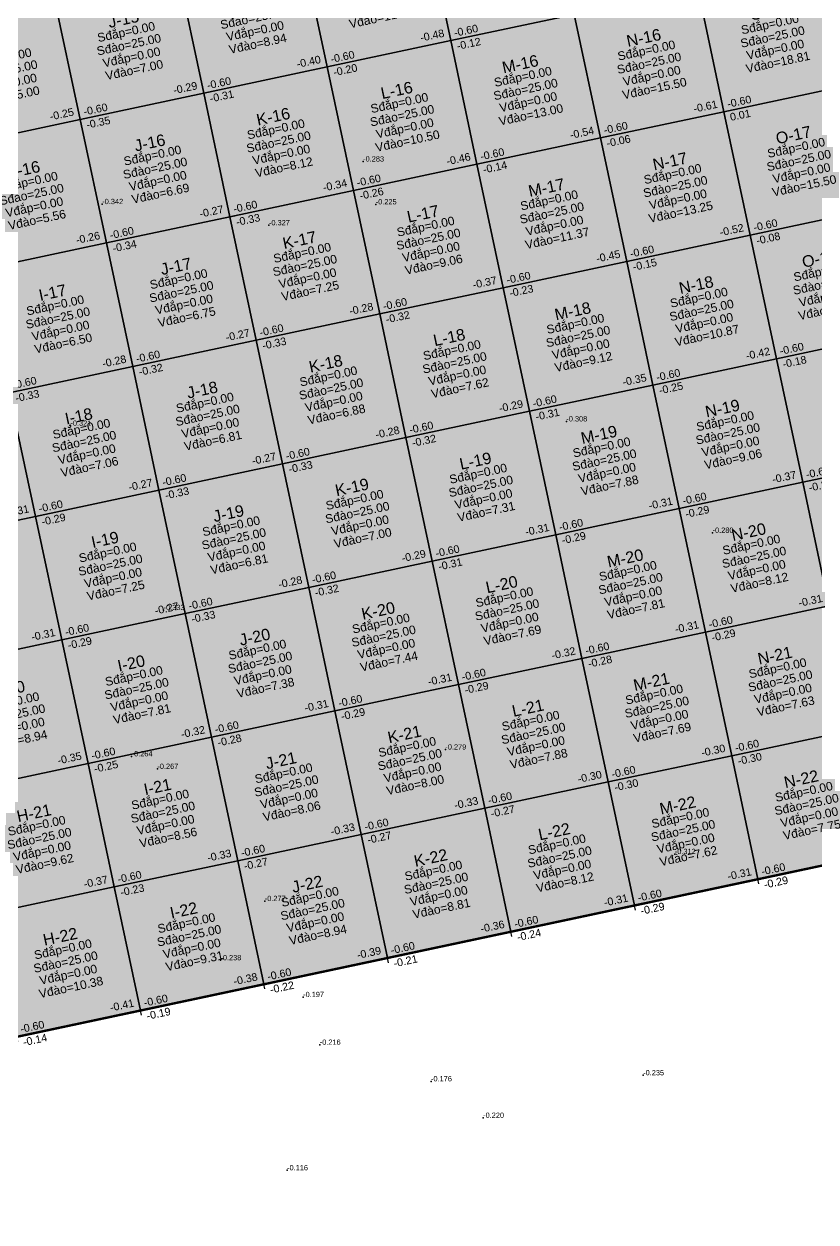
# Model space of a CAD drawing. Header units: metres. Extents: x 466 to 874, y 288 to 471.
# Drawn here: x 612.76 to 644.13, y 316.58 to 364 of the extents above; entities that cross this region are included whole.
import ezdxf
from ezdxf.enums import TextEntityAlignment as Align

# ---------------------------------------------------------------- set-up
doc = ezdxf.new("R2010")
doc.units = ezdxf.units.M
for name, color, linetype in [('SN-Dao', 1, 'Continuous'), ('SN-DiemDo', 9, 'Continuous'), ('SN-Luoi', 8, 'Continuous'), ('SN-Nut', 7, 'Continuous'), ('SN-O', 7, 'Continuous'), ('SN-RanhGioi', 1, 'Continuous')]:
    doc.layers.add(name, color=color, linetype=linetype)
doc.styles.add('SN', font='arial.ttf')

# ---------------------------------------------------------------- blocks, each defined once
blk = doc.blocks.new('SN_O')
at = {"color": 2, "style": 'SN'}
blk.add_attdef('TEN', text='', height=0.456, dxfattribs=at).set_placement((0, 1.026), align=Align.MIDDLE_CENTER)
at = {"color": 7, "style": 'SN'}
for tag, p in [('SDAP', (0, 0.513)), ('SDAO', (0, 0)), ('VDAP', (0, -0.513)), ('VDAO', (0, -1.026))]:
    blk.add_attdef(tag, text='', height=0.342, dxfattribs=at).set_placement(p, align=Align.MIDDLE_CENTER)
blk = doc.blocks.new('SN_NUT')
for p, q in [((-0.19, 0), (0.19, 0)), ((0, -0.19), (0, 0.19))]:
    blk.add_line(p, q)
at = {"color": 5, "style": 'SN'}
blk.add_attdef('CC', text='', height=0.304, dxfattribs=at).set_placement((-0.19, 0.114), align=Align.BOTTOM_RIGHT)
at = {"color": 1, "style": 'SN'}
blk.add_attdef('CDTK', (0.19, 0.114), '', height=0.304, dxfattribs=at)
at = {"color": 3, "style": 'SN'}
blk.add_attdef('CDTN', (0.19, -0.418), '', height=0.304, dxfattribs=at)

msp = doc.modelspace()

# ---------------------------------------------------------------- hatches: boundary and pattern name
at = {"layer": 'SN-Dao', "transparency": 33554534}
for points in [[(628.624, 368.234), (633.515, 369.273), (634.554, 364.382), (629.664, 363.343)], [(623.733, 367.194), (628.624, 368.234), (629.664, 363.343), (624.773, 362.303)], [(618.843, 366.154), (623.733, 367.194), (624.773, 362.303), (619.882, 361.264)], [(613.952, 365.115), (618.843, 366.154), (619.882, 361.264), (614.992, 360.224)], [(639.445, 365.422), (644.336, 366.461), (645.376, 361.571), (640.485, 360.531)], [(634.554, 364.382), (639.445, 365.422), (640.485, 360.531), (635.594, 359.492)], [(609.061, 364.075), (613.952, 365.115), (614.992, 360.224), (610.101, 359.185)], [(629.664, 363.343), (634.554, 364.382), (635.594, 359.492), (630.703, 358.452)], [(624.773, 362.303), (629.664, 363.343), (630.703, 358.452), (625.813, 357.413)], [(619.882, 361.264), (624.773, 362.303), (625.813, 357.413), (620.922, 356.373)], [(640.485, 360.531), (645.376, 361.571), (646.415, 356.68), (641.524, 355.64)], [(614.992, 360.224), (619.882, 361.264), (620.922, 356.373), (616.031, 355.333)], [(635.594, 359.492), (640.485, 360.531), (641.524, 355.64), (636.634, 354.601)], [(610.101, 359.185), (614.992, 360.224), (616.031, 355.333), (611.14, 354.294)], [(630.703, 358.452), (635.594, 359.492), (636.634, 354.601), (631.743, 353.561)], [(625.813, 357.413), (630.703, 358.452), (631.743, 353.561), (626.852, 352.522)], [(620.922, 356.373), (625.813, 357.413), (626.852, 352.522), (621.961, 351.482)], [(641.524, 355.64), (646.415, 356.68), (647.455, 351.789), (642.564, 350.75)], [(616.031, 355.333), (620.922, 356.373), (621.961, 351.482), (617.071, 350.443)], [(611.14, 354.294), (616.031, 355.333), (617.071, 350.443), (612.18, 349.403)], [(636.634, 354.601), (641.524, 355.64), (642.564, 350.75), (637.673, 349.71)], [(631.743, 353.561), (636.634, 354.601), (637.673, 349.71), (632.782, 348.671)], [(626.852, 352.522), (631.743, 353.561), (632.782, 348.671), (627.892, 347.631)], [(621.961, 351.482), (626.852, 352.522), (627.892, 347.631), (623.001, 346.591)], [(617.071, 350.443), (621.961, 351.482), (623.001, 346.591), (618.11, 345.552)], [(642.564, 350.75), (647.455, 351.789), (648.494, 346.899), (643.603, 345.859)], [(637.673, 349.71), (642.564, 350.75), (643.603, 345.859), (638.713, 344.819)], [(612.18, 349.403), (617.071, 350.443), (618.11, 345.552), (613.219, 344.512)], [(632.782, 348.671), (637.673, 349.71), (638.713, 344.819), (633.822, 343.78)], [(607.289, 348.364), (612.18, 349.403), (613.219, 344.512), (608.329, 343.473)], [(627.892, 347.631), (632.782, 348.671), (633.822, 343.78), (628.931, 342.74)], [(623.001, 346.591), (627.892, 347.631), (628.931, 342.74), (624.041, 341.701)], [(643.603, 345.859), (648.494, 346.899), (649.534, 342.008), (644.643, 340.968)], [(618.11, 345.552), (623.001, 346.591), (624.041, 341.701), (619.15, 340.661)], [(638.713, 344.819), (643.603, 345.859), (644.643, 340.968), (639.752, 339.929)], [(613.219, 344.512), (618.11, 345.552), (619.15, 340.661), (614.259, 339.622)], [(633.822, 343.78), (638.713, 344.819), (639.752, 339.929), (634.862, 338.889)], [(608.329, 343.473), (613.219, 344.512), (614.259, 339.622), (609.368, 338.582)], [(628.931, 342.74), (633.822, 343.78), (634.862, 338.889), (629.971, 337.85)], [(624.041, 341.701), (628.931, 342.74), (629.971, 337.85), (625.08, 336.81)], [(619.15, 340.661), (624.041, 341.701), (625.08, 336.81), (620.189, 335.77)], [(614.259, 339.622), (619.15, 340.661), (620.189, 335.77), (615.299, 334.731)], [(639.752, 339.929), (644.643, 340.968), (645.683, 336.077), (640.792, 335.038)], [(609.368, 338.582), (614.259, 339.622), (615.299, 334.731), (610.408, 333.691)], [(634.862, 338.889), (639.752, 339.929), (640.792, 335.038), (635.901, 333.998)], [(629.971, 337.85), (634.862, 338.889), (635.901, 333.998), (631.01, 332.959)], [(625.08, 336.81), (629.971, 337.85), (631.01, 332.959), (626.12, 331.919)], [(620.189, 335.77), (625.08, 336.81), (626.12, 331.919), (621.229, 330.88)], [(640.792, 335.038), (645.683, 336.077), (646.722, 331.187), (641.831, 330.147)], [(615.299, 334.731), (620.189, 335.77), (621.229, 330.88), (616.338, 329.84)], [(635.901, 333.998), (640.792, 335.038), (641.831, 330.147), (636.941, 329.108)], [(610.408, 333.691), (615.299, 334.731), (616.338, 329.84), (611.447, 328.801)], [(631.01, 332.959), (635.901, 333.998), (636.941, 329.108), (632.05, 328.068)], [(626.12, 331.919), (631.01, 332.959), (632.05, 328.068), (627.159, 327.029)], [(621.229, 330.88), (626.12, 331.919), (627.159, 327.029), (622.268, 325.989)], [(616.338, 329.84), (621.229, 330.88), (622.268, 325.989), (617.378, 324.949)], [(611.447, 328.801), (616.338, 329.84), (617.378, 324.949), (612.487, 323.91)]]:
    msp.add_hatch(color=1, dxfattribs=at).paths.add_polyline_path(points)

# ---------------------------------------------------------------- linework, layer by layer
at = {"layer": 'SN-DiemDo'}
for p in [(626.196, 358.557, -0.283), (615.864, 356.871, -0.342), (626.694, 356.861, -0.225), (622.466, 356.033, -0.327), (634.243, 348.268, -0.308), (614.603, 348.096, -0.321), (640.035, 343.859, -0.28), (618.293, 340.802, -0.333), (617.027, 335.01, -0.264), (629.452, 335.281, -0.279), (618.047, 334.513, -0.267), (638.538, 331.143, -0.312), (622.299, 329.282, -0.277), (620.544, 326.939, -0.238), (623.818, 325.481, -0.197), (624.477, 323.592, -0.216), (628.883, 322.146, -0.176), (637.286, 322.385, -0.235), (630.948, 320.699, -0.22), (623.183, 318.624, -0.116)]:
    msp.add_point(p, dxfattribs=at)
at = {"layer": 'SN-Luoi'}
for points in [[(628.624, 368.234), (633.515, 369.273), (634.554, 364.382), (629.664, 363.343)], [(623.733, 367.194), (628.624, 368.234), (629.664, 363.343), (624.773, 362.303)], [(618.843, 366.154), (623.733, 367.194), (624.773, 362.303), (619.882, 361.264)], [(613.952, 365.115), (618.843, 366.154), (619.882, 361.264), (614.992, 360.224)], [(639.445, 365.422), (644.336, 366.461), (645.376, 361.571), (640.485, 360.531)], [(634.554, 364.382), (639.445, 365.422), (640.485, 360.531), (635.594, 359.492)], [(609.061, 364.075), (613.952, 365.115), (614.992, 360.224), (610.101, 359.185)], [(629.664, 363.343), (634.554, 364.382), (635.594, 359.492), (630.703, 358.452)], [(624.773, 362.303), (629.664, 363.343), (630.703, 358.452), (625.813, 357.413)], [(619.882, 361.264), (624.773, 362.303), (625.813, 357.413), (620.922, 356.373)], [(640.485, 360.531), (645.376, 361.571), (646.415, 356.68), (641.524, 355.64)], [(614.992, 360.224), (619.882, 361.264), (620.922, 356.373), (616.031, 355.333)], [(635.594, 359.492), (640.485, 360.531), (641.524, 355.64), (636.634, 354.601)], [(610.101, 359.185), (614.992, 360.224), (616.031, 355.333), (611.14, 354.294)], [(630.703, 358.452), (635.594, 359.492), (636.634, 354.601), (631.743, 353.561)], [(625.813, 357.413), (630.703, 358.452), (631.743, 353.561), (626.852, 352.522)], [(620.922, 356.373), (625.813, 357.413), (626.852, 352.522), (621.961, 351.482)], [(641.524, 355.64), (646.415, 356.68), (647.455, 351.789), (642.564, 350.75)], [(616.031, 355.333), (620.922, 356.373), (621.961, 351.482), (617.071, 350.443)], [(611.14, 354.294), (616.031, 355.333), (617.071, 350.443), (612.18, 349.403)], [(636.634, 354.601), (641.524, 355.64), (642.564, 350.75), (637.673, 349.71)], [(631.743, 353.561), (636.634, 354.601), (637.673, 349.71), (632.782, 348.671)], [(626.852, 352.522), (631.743, 353.561), (632.782, 348.671), (627.892, 347.631)], [(621.961, 351.482), (626.852, 352.522), (627.892, 347.631), (623.001, 346.591)], [(617.071, 350.443), (621.961, 351.482), (623.001, 346.591), (618.11, 345.552)], [(642.564, 350.75), (647.455, 351.789), (648.494, 346.899), (643.603, 345.859)], [(637.673, 349.71), (642.564, 350.75), (643.603, 345.859), (638.713, 344.819)], [(612.18, 349.403), (617.071, 350.443), (618.11, 345.552), (613.219, 344.512)], [(632.782, 348.671), (637.673, 349.71), (638.713, 344.819), (633.822, 343.78)], [(607.289, 348.364), (612.18, 349.403), (613.219, 344.512), (608.329, 343.473)], [(627.892, 347.631), (632.782, 348.671), (633.822, 343.78), (628.931, 342.74)], [(623.001, 346.591), (627.892, 347.631), (628.931, 342.74), (624.041, 341.701)], [(643.603, 345.859), (648.494, 346.899), (649.534, 342.008), (644.643, 340.968)], [(618.11, 345.552), (623.001, 346.591), (624.041, 341.701), (619.15, 340.661)], [(638.713, 344.819), (643.603, 345.859), (644.643, 340.968), (639.752, 339.929)], [(613.219, 344.512), (618.11, 345.552), (619.15, 340.661), (614.259, 339.622)], [(633.822, 343.78), (638.713, 344.819), (639.752, 339.929), (634.862, 338.889)], [(608.329, 343.473), (613.219, 344.512), (614.259, 339.622), (609.368, 338.582)], [(628.931, 342.74), (633.822, 343.78), (634.862, 338.889), (629.971, 337.85)], [(624.041, 341.701), (628.931, 342.74), (629.971, 337.85), (625.08, 336.81)], [(619.15, 340.661), (624.041, 341.701), (625.08, 336.81), (620.189, 335.77)], [(614.259, 339.622), (619.15, 340.661), (620.189, 335.77), (615.299, 334.731)], [(639.752, 339.929), (644.643, 340.968), (645.683, 336.077), (640.792, 335.038)], [(609.368, 338.582), (614.259, 339.622), (615.299, 334.731), (610.408, 333.691)], [(634.862, 338.889), (639.752, 339.929), (640.792, 335.038), (635.901, 333.998)], [(629.971, 337.85), (634.862, 338.889), (635.901, 333.998), (631.01, 332.959)], [(625.08, 336.81), (629.971, 337.85), (631.01, 332.959), (626.12, 331.919)], [(620.189, 335.77), (625.08, 336.81), (626.12, 331.919), (621.229, 330.88)], [(640.792, 335.038), (645.683, 336.077), (646.722, 331.187), (641.831, 330.147)], [(615.299, 334.731), (620.189, 335.77), (621.229, 330.88), (616.338, 329.84)], [(635.901, 333.998), (640.792, 335.038), (641.831, 330.147), (636.941, 329.108)], [(610.408, 333.691), (615.299, 334.731), (616.338, 329.84), (611.447, 328.801)], [(631.01, 332.959), (635.901, 333.998), (636.941, 329.108), (632.05, 328.068)], [(626.12, 331.919), (631.01, 332.959), (632.05, 328.068), (627.159, 327.029)], [(621.229, 330.88), (626.12, 331.919), (627.159, 327.029), (622.268, 325.989)], [(616.338, 329.84), (621.229, 330.88), (622.268, 325.989), (617.378, 324.949)], [(611.447, 328.801), (616.338, 329.84), (617.378, 324.949), (612.487, 323.91)]]:
    msp.add_lwpolyline(points, close=True, dxfattribs=at)
at = {"layer": 'SN-RanhGioi', "const_width": 0.095}
msp.add_lwpolyline([(633.633, 440.862), (656.504, 333.266), (578.252, 316.633), (555.382, 424.229)], close=True, dxfattribs=at)

# ---------------------------------------------------------------- block references
at = {"layer": 'SN-Nut', "rotation": 12.00000000000384}
for p, values in [((629.664, 363.343), {'CDTK': '-0.60', 'CDTN': '-0.12', 'CC': '-0.48'}), ((624.773, 362.303), {'CDTK': '-0.60', 'CDTN': '-0.20', 'CC': '-0.40'}), ((619.882, 361.264), {'CDTK': '-0.60', 'CDTN': '-0.31', 'CC': '-0.29'}), ((640.485, 360.531), {'CDTK': '-0.60', 'CDTN': '0.01', 'CC': '-0.61'}), ((614.992, 360.224), {'CDTK': '-0.60', 'CDTN': '-0.35', 'CC': '-0.25'}), ((635.594, 359.492), {'CDTK': '-0.60', 'CDTN': '-0.06', 'CC': '-0.54'}), ((630.703, 358.452), {'CDTK': '-0.60', 'CDTN': '-0.14', 'CC': '-0.46'}), ((625.813, 357.413), {'CDTK': '-0.60', 'CDTN': '-0.26', 'CC': '-0.34'}), ((620.922, 356.373), {'CDTK': '-0.60', 'CDTN': '-0.33', 'CC': '-0.27'}), ((641.524, 355.64), {'CDTK': '-0.60', 'CDTN': '-0.08', 'CC': '-0.52'}), ((616.031, 355.333), {'CDTK': '-0.60', 'CDTN': '-0.34', 'CC': '-0.26'}), ((636.634, 354.601), {'CDTK': '-0.60', 'CDTN': '-0.15', 'CC': '-0.45'}), ((631.743, 353.561), {'CDTK': '-0.60', 'CDTN': '-0.23', 'CC': '-0.37'}), ((626.852, 352.522), {'CDTK': '-0.60', 'CDTN': '-0.32', 'CC': '-0.28'}), ((621.961, 351.482), {'CDTK': '-0.60', 'CDTN': '-0.33', 'CC': '-0.27'}), ((617.071, 350.443), {'CDTK': '-0.60', 'CDTN': '-0.32', 'CC': '-0.28'}), ((642.564, 350.75), {'CDTK': '-0.60', 'CDTN': '-0.18', 'CC': '-0.42'}), ((612.18, 349.403), {'CDTK': '-0.60', 'CDTN': '-0.33', 'CC': '-0.27'}), ((637.673, 349.71), {'CDTK': '-0.60', 'CDTN': '-0.25', 'CC': '-0.35'}), ((632.782, 348.671), {'CDTK': '-0.60', 'CDTN': '-0.31', 'CC': '-0.29'}), ((627.892, 347.631), {'CDTK': '-0.60', 'CDTN': '-0.32', 'CC': '-0.28'}), ((623.001, 346.591), {'CDTK': '-0.60', 'CDTN': '-0.33', 'CC': '-0.27'}), ((643.603, 345.859), {'CDTK': '-0.60', 'CDTN': '-0.23', 'CC': '-0.37'}), ((618.11, 345.552), {'CDTK': '-0.60', 'CDTN': '-0.33', 'CC': '-0.27'}), ((638.713, 344.819), {'CDTK': '-0.60', 'CDTN': '-0.29', 'CC': '-0.31'}), ((613.219, 344.512), {'CDTK': '-0.60', 'CDTN': '-0.29', 'CC': '-0.31'}), ((633.822, 343.78), {'CDTK': '-0.60', 'CDTN': '-0.29', 'CC': '-0.31'}), ((628.931, 342.74), {'CDTK': '-0.60', 'CDTN': '-0.31', 'CC': '-0.29'}), ((624.041, 341.701), {'CDTK': '-0.60', 'CDTN': '-0.32', 'CC': '-0.28'}), ((644.643, 340.968), {'CDTK': '-0.60', 'CDTN': '-0.29', 'CC': '-0.31'}), ((619.15, 340.661), {'CDTK': '-0.60', 'CDTN': '-0.33', 'CC': '-0.27'}), ((639.752, 339.929), {'CDTK': '-0.60', 'CDTN': '-0.29', 'CC': '-0.31'}), ((614.259, 339.622), {'CDTK': '-0.60', 'CDTN': '-0.29', 'CC': '-0.31'}), ((634.862, 338.889), {'CDTK': '-0.60', 'CDTN': '-0.28', 'CC': '-0.32'}), ((629.971, 337.85), {'CDTK': '-0.60', 'CDTN': '-0.29', 'CC': '-0.31'}), ((625.08, 336.81), {'CDTK': '-0.60', 'CDTN': '-0.29', 'CC': '-0.31'}), ((620.189, 335.77), {'CDTK': '-0.60', 'CDTN': '-0.28', 'CC': '-0.32'}), ((615.299, 334.731), {'CDTK': '-0.60', 'CDTN': '-0.25', 'CC': '-0.35'}), ((640.792, 335.038), {'CDTK': '-0.60', 'CDTN': '-0.30', 'CC': '-0.30'}), ((635.901, 333.998), {'CDTK': '-0.60', 'CDTN': '-0.30', 'CC': '-0.30'}), ((631.01, 332.959), {'CDTK': '-0.60', 'CDTN': '-0.27', 'CC': '-0.33'}), ((626.12, 331.919), {'CDTK': '-0.60', 'CDTN': '-0.27', 'CC': '-0.33'}), ((621.229, 330.88), {'CDTK': '-0.60', 'CDTN': '-0.27', 'CC': '-0.33'}), ((641.831, 330.147), {'CDTK': '-0.60', 'CDTN': '-0.29', 'CC': '-0.31'}), ((616.338, 329.84), {'CDTK': '-0.60', 'CDTN': '-0.23', 'CC': '-0.37'}), ((636.941, 329.108), {'CDTK': '-0.60', 'CDTN': '-0.29', 'CC': '-0.31'}), ((632.05, 328.068), {'CDTK': '-0.60', 'CDTN': '-0.24', 'CC': '-0.36'}), ((627.159, 327.029), {'CDTK': '-0.60', 'CDTN': '-0.21', 'CC': '-0.39'}), ((622.268, 325.989), {'CDTK': '-0.60', 'CDTN': '-0.22', 'CC': '-0.38'}), ((617.378, 324.949), {'CDTK': '-0.60', 'CDTN': '-0.19', 'CC': '-0.41'}), ((612.487, 323.91), {'CDTK': '-0.60', 'CDTN': '-0.14', 'CC': '-0.46'})]:
    msp.add_blockref('SN_NUT', p, dxfattribs=at).add_auto_attribs(values)
at = {"layer": 'SN-O', "rotation": 12.00000000000384}
for p, values in [((626.699, 365.268), {'TEN': 'L-15', 'SDAP': 'Sđắp=0.00', 'SDAO': 'Sđào=25.00', 'VDAP': 'Vđắp=0.00', 'VDAO': 'Vđào=11.50'}), ((621.808, 364.229), {'TEN': 'K-15', 'SDAP': 'Sđắp=0.00', 'SDAO': 'Sđào=25.00', 'VDAP': 'Vđắp=0.00', 'VDAO': 'Vđào=8.94'}), ((642.41, 363.496), {'TEN': 'O-16', 'SDAP': 'Sđắp=0.00', 'SDAO': 'Sđào=25.00', 'VDAP': 'Vđắp=0.00', 'VDAO': 'Vđào=18.81'}), ((616.917, 363.189), {'TEN': 'J-15', 'SDAP': 'Sđắp=0.00', 'SDAO': 'Sđào=25.00', 'VDAP': 'Vđắp=0.00', 'VDAO': 'Vđào=7.00'}), ((637.52, 362.457), {'TEN': 'N-16', 'SDAP': 'Sđắp=0.00', 'SDAO': 'Sđào=25.00', 'VDAP': 'Vđắp=0.00', 'VDAO': 'Vđào=15.50'}), ((612.026, 362.15), {'TEN': 'I-15', 'SDAP': 'Sđắp=0.00', 'SDAO': 'Sđào=25.00', 'VDAP': 'Vđắp=0.00', 'VDAO': 'Vđào=5.00'}), ((632.629, 361.417), {'TEN': 'M-16', 'SDAP': 'Sđắp=0.00', 'SDAO': 'Sđào=25.00', 'VDAP': 'Vđắp=0.00', 'VDAO': 'Vđào=13.00'}), ((627.738, 360.378), {'TEN': 'L-16', 'SDAP': 'Sđắp=0.00', 'SDAO': 'Sđào=25.00', 'VDAP': 'Vđắp=0.00', 'VDAO': 'Vđào=10.50'}), ((622.847, 359.338), {'TEN': 'K-16', 'SDAP': 'Sđắp=0.00', 'SDAO': 'Sđào=25.00', 'VDAP': 'Vđắp=0.00', 'VDAO': 'Vđào=8.12'}), ((643.45, 358.606), {'TEN': 'O-17', 'SDAP': 'Sđắp=0.00', 'SDAO': 'Sđào=25.00', 'VDAP': 'Vđắp=0.00', 'VDAO': 'Vđào=15.50'}), ((617.957, 358.299), {'TEN': 'J-16', 'SDAP': 'Sđắp=0.00', 'SDAO': 'Sđào=25.00', 'VDAP': 'Vđắp=0.00', 'VDAO': 'Vđào=6.69'}), ((613.066, 357.259), {'TEN': 'I-16', 'SDAP': 'Sđắp=0.00', 'SDAO': 'Sđào=25.00', 'VDAP': 'Vđắp=0.00', 'VDAO': 'Vđào=5.56'}), ((638.559, 357.566), {'TEN': 'N-17', 'SDAP': 'Sđắp=0.00', 'SDAO': 'Sđào=25.00', 'VDAP': 'Vđắp=0.00', 'VDAO': 'Vđào=13.25'}), ((633.668, 356.526), {'TEN': 'M-17', 'SDAP': 'Sđắp=0.00', 'SDAO': 'Sđào=25.00', 'VDAP': 'Vđắp=0.00', 'VDAO': 'Vđào=11.37'}), ((628.778, 355.487), {'TEN': 'L-17', 'SDAP': 'Sđắp=0.00', 'SDAO': 'Sđào=25.00', 'VDAP': 'Vđắp=0.00', 'VDAO': 'Vđào=9.06'}), ((623.887, 354.447), {'TEN': 'K-17', 'SDAP': 'Sđắp=0.00', 'SDAO': 'Sđào=25.00', 'VDAP': 'Vđắp=0.00', 'VDAO': 'Vđào=7.25'}), ((618.996, 353.408), {'TEN': 'J-17', 'SDAP': 'Sđắp=0.00', 'SDAO': 'Sđào=25.00', 'VDAP': 'Vđắp=0.00', 'VDAO': 'Vđào=6.75'}), ((644.489, 353.715), {'TEN': 'O-18', 'SDAP': 'Sđắp=0.00', 'SDAO': 'Sđào=25.00', 'VDAP': 'Vđắp=0.00', 'VDAO': 'Vđào=12.69'}), ((639.599, 352.675), {'TEN': 'N-18', 'SDAP': 'Sđắp=0.00', 'SDAO': 'Sđào=25.00', 'VDAP': 'Vđắp=0.00', 'VDAO': 'Vđào=10.87'}), ((614.106, 352.368), {'TEN': 'I-17', 'SDAP': 'Sđắp=0.00', 'SDAO': 'Sđào=25.00', 'VDAP': 'Vđắp=0.00', 'VDAO': 'Vđào=6.50'}), ((634.708, 351.636), {'TEN': 'M-18', 'SDAP': 'Sđắp=0.00', 'SDAO': 'Sđào=25.00', 'VDAP': 'Vđắp=0.00', 'VDAO': 'Vđào=9.12'}), ((629.817, 350.596), {'TEN': 'L-18', 'SDAP': 'Sđắp=0.00', 'SDAO': 'Sđào=25.00', 'VDAP': 'Vđắp=0.00', 'VDAO': 'Vđào=7.62'}), ((624.927, 349.557), {'TEN': 'K-18', 'SDAP': 'Sđắp=0.00', 'SDAO': 'Sđào=25.00', 'VDAP': 'Vđắp=0.00', 'VDAO': 'Vđào=6.88'}), ((620.036, 348.517), {'TEN': 'J-18', 'SDAP': 'Sđắp=0.00', 'SDAO': 'Sđào=25.00', 'VDAP': 'Vđắp=0.00', 'VDAO': 'Vđào=6.81'}), ((640.638, 347.785), {'TEN': 'N-19', 'SDAP': 'Sđắp=0.00', 'SDAO': 'Sđào=25.00', 'VDAP': 'Vđắp=0.00', 'VDAO': 'Vđào=9.06'}), ((615.145, 347.478), {'TEN': 'I-18', 'SDAP': 'Sđắp=0.00', 'SDAO': 'Sđào=25.00', 'VDAP': 'Vđắp=0.00', 'VDAO': 'Vđào=7.06'}), ((635.748, 346.745), {'TEN': 'M-19', 'SDAP': 'Sđắp=0.00', 'SDAO': 'Sđào=25.00', 'VDAP': 'Vđắp=0.00', 'VDAO': 'Vđào=7.88'}), ((630.857, 345.705), {'TEN': 'L-19', 'SDAP': 'Sđắp=0.00', 'SDAO': 'Sđào=25.00', 'VDAP': 'Vđắp=0.00', 'VDAO': 'Vđào=7.31'}), ((625.966, 344.666), {'TEN': 'K-19', 'SDAP': 'Sđắp=0.00', 'SDAO': 'Sđào=25.00', 'VDAP': 'Vđắp=0.00', 'VDAO': 'Vđào=7.00'}), ((621.075, 343.626), {'TEN': 'J-19', 'SDAP': 'Sđắp=0.00', 'SDAO': 'Sđào=25.00', 'VDAP': 'Vđắp=0.00', 'VDAO': 'Vđào=6.81'}), ((616.185, 342.587), {'TEN': 'I-19', 'SDAP': 'Sđắp=0.00', 'SDAO': 'Sđào=25.00', 'VDAP': 'Vđắp=0.00', 'VDAO': 'Vđào=7.25'}), ((641.678, 342.894), {'TEN': 'N-20', 'SDAP': 'Sđắp=0.00', 'SDAO': 'Sđào=25.00', 'VDAP': 'Vđắp=0.00', 'VDAO': 'Vđào=8.12'}), ((636.787, 341.854), {'TEN': 'M-20', 'SDAP': 'Sđắp=0.00', 'SDAO': 'Sđào=25.00', 'VDAP': 'Vđắp=0.00', 'VDAO': 'Vđào=7.81'}), ((631.896, 340.815), {'TEN': 'L-20', 'SDAP': 'Sđắp=0.00', 'SDAO': 'Sđào=25.00', 'VDAP': 'Vđắp=0.00', 'VDAO': 'Vđào=7.69'}), ((627.006, 339.775), {'TEN': 'K-20', 'SDAP': 'Sđắp=0.00', 'SDAO': 'Sđào=25.00', 'VDAP': 'Vđắp=0.00', 'VDAO': 'Vđào=7.44'}), ((622.115, 338.736), {'TEN': 'J-20', 'SDAP': 'Sđắp=0.00', 'SDAO': 'Sđào=25.00', 'VDAP': 'Vđắp=0.00', 'VDAO': 'Vđào=7.38'}), ((642.717, 338.003), {'TEN': 'N-21', 'SDAP': 'Sđắp=0.00', 'SDAO': 'Sđào=25.00', 'VDAP': 'Vđắp=0.00', 'VDAO': 'Vđào=7.63'}), ((617.224, 337.696), {'TEN': 'I-20', 'SDAP': 'Sđắp=0.00', 'SDAO': 'Sđào=25.00', 'VDAP': 'Vđắp=0.00', 'VDAO': 'Vđào=7.81'}), ((637.827, 336.964), {'TEN': 'M-21', 'SDAP': 'Sđắp=0.00', 'SDAO': 'Sđào=25.00', 'VDAP': 'Vđắp=0.00', 'VDAO': 'Vđào=7.69'}), ((612.333, 336.656), {'TEN': 'H-20', 'SDAP': 'Sđắp=0.00', 'SDAO': 'Sđào=25.00', 'VDAP': 'Vđắp=0.00', 'VDAO': 'Vđào=8.94'}), ((632.936, 335.924), {'TEN': 'L-21', 'SDAP': 'Sđắp=0.00', 'SDAO': 'Sđào=25.00', 'VDAP': 'Vđắp=0.00', 'VDAO': 'Vđào=7.88'}), ((628.045, 334.884), {'TEN': 'K-21', 'SDAP': 'Sđắp=0.00', 'SDAO': 'Sđào=25.00', 'VDAP': 'Vđắp=0.00', 'VDAO': 'Vđào=8.00'}), ((623.154, 333.845), {'TEN': 'J-21', 'SDAP': 'Sđắp=0.00', 'SDAO': 'Sđào=25.00', 'VDAP': 'Vđắp=0.00', 'VDAO': 'Vđào=8.06'}), ((643.757, 333.112), {'TEN': 'N-22', 'SDAP': 'Sđắp=0.00', 'SDAO': 'Sđào=25.00', 'VDAP': 'Vđắp=0.00', 'VDAO': 'Vđào=7.75'}), ((618.264, 332.805), {'TEN': 'I-21', 'SDAP': 'Sđắp=0.00', 'SDAO': 'Sđào=25.00', 'VDAP': 'Vđắp=0.00', 'VDAO': 'Vđào=8.56'}), ((638.866, 332.073), {'TEN': 'M-22', 'SDAP': 'Sđắp=0.00', 'SDAO': 'Sđào=25.00', 'VDAP': 'Vđắp=0.00', 'VDAO': 'Vđào=7.62'}), ((613.373, 331.766), {'TEN': 'H-21', 'SDAP': 'Sđắp=0.00', 'SDAO': 'Sđào=25.00', 'VDAP': 'Vđắp=0.00', 'VDAO': 'Vđào=9.62'}), ((633.976, 331.033), {'TEN': 'L-22', 'SDAP': 'Sđắp=0.00', 'SDAO': 'Sđào=25.00', 'VDAP': 'Vđắp=0.00', 'VDAO': 'Vđào=8.12'}), ((629.085, 329.994), {'TEN': 'K-22', 'SDAP': 'Sđắp=0.00', 'SDAO': 'Sđào=25.00', 'VDAP': 'Vđắp=0.00', 'VDAO': 'Vđào=8.81'}), ((624.194, 328.954), {'TEN': 'J-22', 'SDAP': 'Sđắp=0.00', 'SDAO': 'Sđào=25.00', 'VDAP': 'Vđắp=0.00', 'VDAO': 'Vđào=8.94'}), ((619.303, 327.915), {'TEN': 'I-22', 'SDAP': 'Sđắp=0.00', 'SDAO': 'Sđào=25.00', 'VDAP': 'Vđắp=0.00', 'VDAO': 'Vđào=9.31'}), ((614.413, 326.875), {'TEN': 'H-22', 'SDAP': 'Sđắp=0.00', 'SDAO': 'Sđào=25.00', 'VDAP': 'Vđắp=0.00', 'VDAO': 'Vđào=10.38'})]:
    msp.add_blockref('SN_O', p, dxfattribs=at).add_auto_attribs(values)

# ---------------------------------------------------------------- texts
at = {"layer": 'SN-DiemDo', "style": 'SN'}
for s, p in [('-0.283', (626.196, 358.557)), ('-0.342', (615.864, 356.871)), ('-0.225', (626.694, 356.861)), ('-0.327', (622.466, 356.033)), ('-0.321', (614.603, 348.096)), ('-0.308', (634.243, 348.268)), ('-0.280', (640.035, 343.859)), ('-0.333', (618.293, 340.802)), ('-0.279', (629.452, 335.281)), ('-0.264', (617.027, 335.01)), ('-0.267', (618.047, 334.513)), ('-0.312', (638.538, 331.143)), ('-0.277', (622.299, 329.282)), ('-0.238', (620.544, 326.939)), ('-0.197', (623.818, 325.481)), ('-0.216', (624.477, 323.592)), ('-0.235', (637.286, 322.385)), ('-0.176', (628.883, 322.146)), ('-0.220', (630.948, 320.699)), ('-0.116', (623.183, 318.624))]:
    msp.add_text(s, height=0.209, dxfattribs=at).set_placement(p)

doc.saveas('drawing.dxf')
